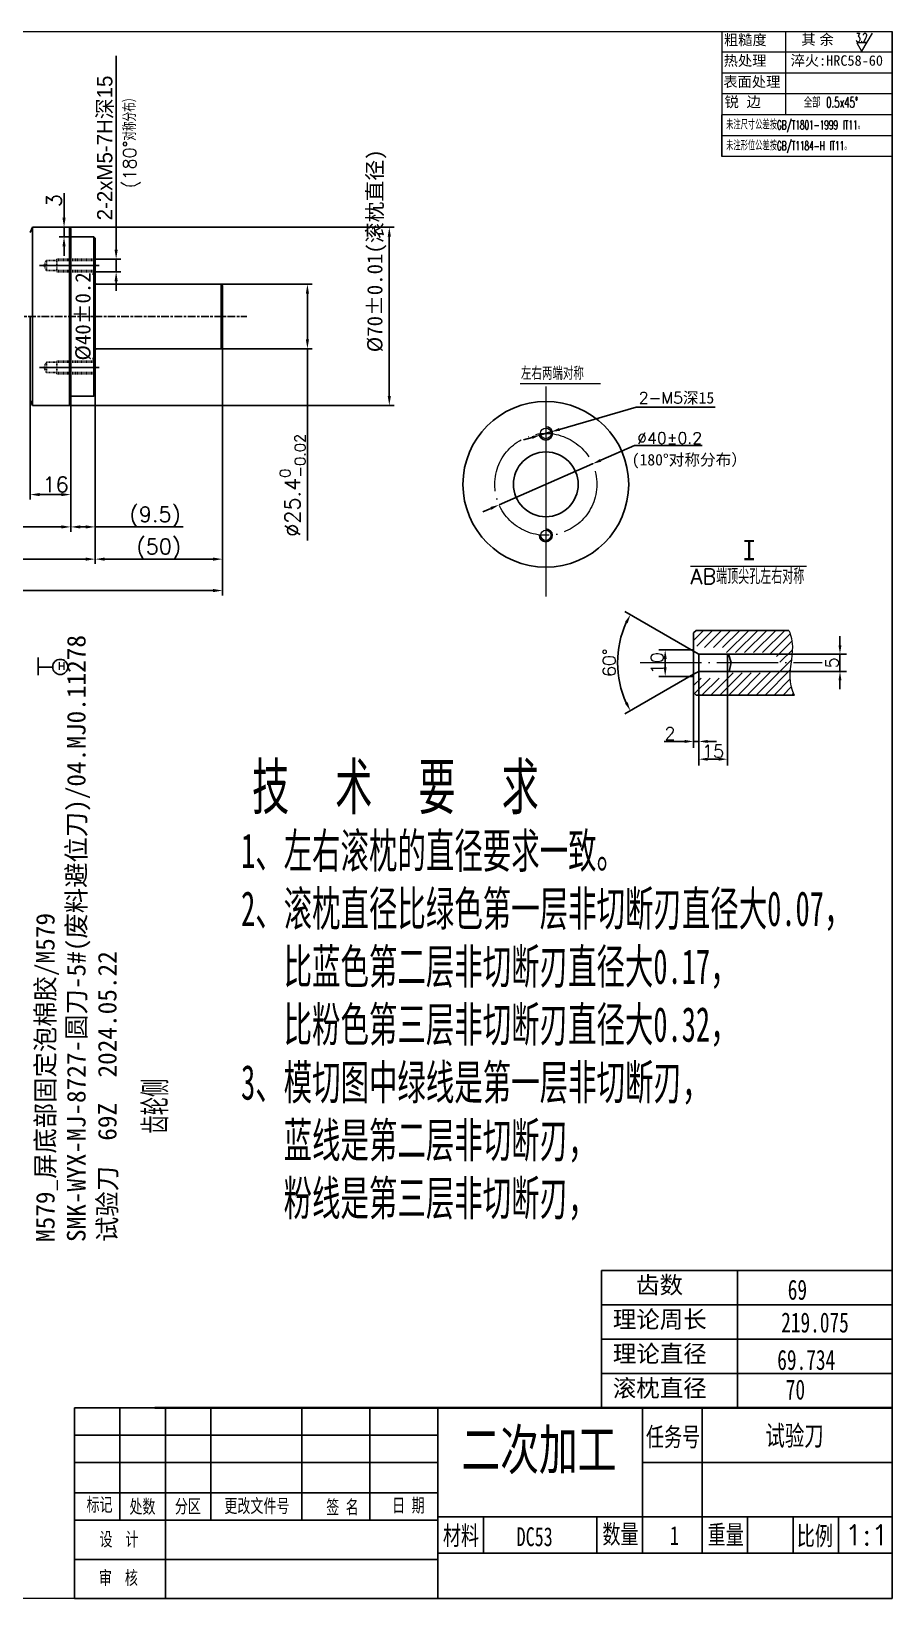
# Model space of a CAD drawing. Header units: inches. Extents: x 21648 to 23685, y -12414 to -11117.
# Drawn here: x 22850 to 23188, y -12414 to -11798 of the extents above; entities that cross this region are included whole.
import ezdxf
from ezdxf.enums import TextEntityAlignment as Align

# ---------------------------------------------------------------- set-up
doc = ezdxf.new("R2010")
doc.units = ezdxf.units.IN
for name, pattern in [('ACAD_ISO04W100', [30, 24, -3, 0, -3]), ('CENTERLINE', [30, 24, -1.5, 3, -1.5]), ('XU', [15, 5, -5, 5]), ('Z3', [8.215055, 3, -0.633062, 1, -0.581993, 3])]:
    doc.linetypes.add(name, pattern=pattern)
for name, color, linetype in [('7标注层', 4, 'Continuous'), ('cc', 7, 'Continuous'), ('DIM', 7, 'Continuous'), ('jz', 5, 'Continuous'), ('qc', 4, 'Continuous'), ('xx', 1, 'XU'), ('zx', 6, 'Z3')]:
    doc.layers.add(name, color=color, linetype=linetype)
for name, color, linetype, lineweight in [('中心线层', 1, 'ACAD_ISO04W100', 13), ('外轮廓线层', 120, 'Continuous', 20), ('尺寸线层', 7, 'Continuous', 13)]:
    doc.layers.add(name, color=color, linetype=linetype, lineweight=lineweight)
doc.styles.add('hz', font='', dxfattribs={"width": 0.67})
doc.styles.add('PC_TEXTSTYLE', font='ISOCP.SHX', dxfattribs={"width": 0.707, "bigfont": 'GBCBIG.SHX'})
doc.styles.get("Standard").update_dxf_attribs({"font": 'txt.shx', "bigfont": 'gbcbig.shx'})
doc.styles.add('tk', font='', dxfattribs={"width": 0.8})
doc.styles.add('标注', font='txt.shx', dxfattribs={"width": 0.6, "bigfont": 'hztxt.shx'})
doc.styles.add('样式 2', font='')
doc.styles.get('hz').set_extended_font_data('NSimSun')
doc.styles.get('tk').set_extended_font_data('SimSun')
doc.styles.get('样式 2').set_extended_font_data('NSimSun')
doc.dimstyles.new('ISO-25', dxfattribs={"dimscale": 1.5, "dimtxt": 4, "dimasz": 2.5, "dimexe": 1.25, "dimexo": 0, "dimtad": 1, "dimdec": 3, "dimdsep": 46, "dimtxsty": 'Standard', "dimcen": 2.5, "dimadec": 0, "dimazin": 0, "dimtfac": 1, "dimtdec": 3, "dimtmove": 0, "dimatfit": 3, "dimfxl": 0, "dimarcsym": 0})
doc.dimstyles.new('ISO-25$0', dxfattribs={"dimtxt": 2.5, "dimasz": 2.5, "dimexe": 1.25, "dimexo": 0.625, "dimtad": 1, "dimtxsty": 'Standard', "dimcen": 2.5, "dimadec": 0, "dimazin": 0, "dimtfac": 1, "dimtmove": 0, "dimatfit": 3, "dimfxl": 0, "dimarcsym": 0})
doc.dimstyles.new('德瑞精工', dxfattribs={"dimtxt": 7, "dimasz": 3.5, "dimexe": 2.5, "dimexo": 0, "dimtad": 1, "dimdec": 3, "dimdsep": 46, "dimtxsty": 'Standard', "dimcen": 3.5, "dimadec": 0, "dimazin": 2, "dimtfac": 1, "dimtdec": 3, "dimtmove": 0, "dimatfit": 3, "dimfxl": 0, "dimarcsym": 0})
doc.dimstyles.new('直径标注', dxfattribs={"dimtxt": 3.5, "dimasz": 3.5, "dimexe": 2.5, "dimexo": 0, "dimtad": 1, "dimtih": 1, "dimtoh": 1, "dimtxsty": 'Standard', "dimcen": 3.5, "dimadec": 0, "dimazin": 0, "dimtfac": 1, "dimtmove": 0, "dimatfit": 3, "dimfxl": 0, "dimarcsym": 0})

# ---------------------------------------------------------------- blocks, each defined once
blk = doc.blocks.new('*D222')
at = {"layer": 'Defpoints', "color": 0}
for p in [(22585.81, -11910.31), (22865.21, -11910.31), (22865.21, -11992.93)]:
    blk.add_point(p, dxfattribs=at)
at = {"layer": 'DIM', "color": 0, "lineweight": -2}
for p, q in [((22585.81, -11910.31), (22585.81, -11994.8)), ((22865.21, -11910.31), (22865.21, -11994.8)), ((22589.56, -11992.93), (22861.46, -11992.93))]:
    blk.add_line(p, q, dxfattribs=at)
at = {"layer": 'DIM', "color": 0}
for points in [[(22589.56, -11992.3), (22589.56, -11993.55), (22585.81, -11992.93)], [(22861.46, -11992.3), (22861.46, -11993.55), (22865.21, -11992.93)]]:
    blk.add_solid(points, dxfattribs=at)
at = {"layer": 'DIM', "color": 0, "insert": (22725.51, -11988.99), "char_height": 6, "attachment_point": 5}
blk.add_mtext('279.4', dxfattribs=at)
blk = doc.blocks.new('*D223')
at = {"layer": 'Defpoints', "color": 0}
for p in [(22576.31, -11941.11), (22874.71, -11941.06), (22874.71, -12005.57)]:
    blk.add_point(p, dxfattribs=at)
at = {"layer": 'DIM', "color": 0, "lineweight": -2}
for p, q in [((22576.31, -11941.11), (22576.31, -12007.45)), ((22874.71, -11941.06), (22874.71, -12007.45)), ((22580.06, -12005.57), (22870.96, -12005.57))]:
    blk.add_line(p, q, dxfattribs=at)
at = {"layer": 'DIM', "color": 0}
for points in [[(22580.06, -12004.95), (22580.06, -12006.2), (22576.31, -12005.57)], [(22870.96, -12004.95), (22870.96, -12006.2), (22874.71, -12005.57)]]:
    blk.add_solid(points, dxfattribs=at)
at = {"layer": 'DIM', "color": 0, "insert": (22725.51, -11999.73), "char_height": 6, "attachment_point": 5}
blk.add_mtext('\\A1;298.4{\\H0.7x;\\S0^ -0.2;}', dxfattribs=at)
blk = doc.blocks.new('*D257')
at = {"layer": 'Defpoints', "color": 0}
for p in [(22526.31, -11922.51), (22924.71, -11922.51), (22924.71, -12017.9)]:
    blk.add_point(p, dxfattribs=at)
at = {"layer": 'DIM', "color": 0, "lineweight": -2}
for p, q in [((22526.31, -11922.51), (22526.31, -12019.78)), ((22924.71, -11922.51), (22924.71, -12019.78)), ((22530.06, -12017.9), (22920.96, -12017.9))]:
    blk.add_line(p, q, dxfattribs=at)
at = {"layer": 'DIM', "color": 0}
for points in [[(22530.06, -12017.28), (22530.06, -12018.53), (22526.31, -12017.9)], [(22920.96, -12017.28), (22920.96, -12018.53), (22924.71, -12017.9)]]:
    blk.add_solid(points, dxfattribs=at)
at = {"layer": 'DIM', "color": 0, "insert": (22725.51, -12012.06), "char_height": 6, "attachment_point": 5}
blk.add_mtext('\\A1;398.4{\\H0.7x;\\S0^ -0.4;}', dxfattribs=at)
blk = doc.blocks.new('*D227')
at = {"layer": 'Defpoints', "color": 0}
for p in [(22859.46, -11875.31), (22859.49, -11945.31), (22990.11, -11945.31)]:
    blk.add_point(p, dxfattribs=at)
at = {"layer": 'DIM', "color": 0, "lineweight": -2}
for p, q in [((22859.46, -11875.31), (22991.99, -11875.31)), ((22990.11, -11879.06), (22990.11, -11941.56)), ((22859.49, -11945.31), (22991.99, -11945.31))]:
    blk.add_line(p, q, dxfattribs=at)
at = {"layer": 'DIM', "color": 0}
for points in [[(22989.49, -11879.06), (22990.74, -11879.06), (22990.11, -11875.31)], [(22989.49, -11941.56), (22990.74, -11941.56), (22990.11, -11945.31)]]:
    blk.add_solid(points, dxfattribs=at)
at = {"layer": 'DIM', "color": 0, "insert": (22985.21, -11884.56), "char_height": 6, "attachment_point": 5, "rotation": 90}
blk.add_mtext('{\\fSimSun|b0|i0|c134|p2;%%C70±0.01(滚枕直径)}', dxfattribs=at)
blk = doc.blocks.new('*D262')
at = {"layer": 'Defpoints', "color": 0}
for p in [(22852.89, -11890.31), (22852.89, -11930.31), (22874.21, -11930.31)]:
    blk.add_point(p, dxfattribs=at)
at = {"layer": 'DIM', "color": 0, "lineweight": -2}
for p, q in [((22852.89, -11890.31), (22876.08, -11890.31)), ((22874.21, -11894.06), (22874.21, -11926.56)), ((22852.89, -11930.31), (22876.08, -11930.31))]:
    blk.add_line(p, q, dxfattribs=at)
at = {"layer": 'DIM', "color": 0}
for points in [[(22873.58, -11894.06), (22874.83, -11894.06), (22874.21, -11890.31)], [(22873.58, -11926.56), (22874.83, -11926.56), (22874.21, -11930.31)]]:
    blk.add_solid(points, dxfattribs=at)
at = {"layer": 'DIM', "color": 0, "insert": (22870.05, -11910.31), "char_height": 6, "attachment_point": 5, "rotation": 90}
blk.add_mtext('{\\fSimSun|b0|i0|c134|p2;%%C40±0.2}', dxfattribs=at)
blk = doc.blocks.new('*D228')
at = {"layer": 'Defpoints', "color": 0}
for p in [(22924.21, -11897.61), (22924.21, -11923.01), (22957.99, -11923.01)]:
    blk.add_point(p, dxfattribs=at)
at = {"layer": 'DIM', "color": 0, "lineweight": -2}
for p, q in [((22924.21, -11897.61), (22959.87, -11897.61)), ((22957.99, -11901.36), (22957.99, -11919.26)), ((22924.21, -11923.01), (22959.87, -11923.01)), ((22957.99, -11923.01), (22957.99, -11998.22))]:
    blk.add_line(p, q, dxfattribs=at)
at = {"layer": 'DIM', "color": 0}
for points in [[(22957.37, -11901.36), (22958.62, -11901.36), (22957.99, -11897.61)], [(22957.37, -11919.26), (22958.62, -11919.26), (22957.99, -11923.01)]]:
    blk.add_solid(points, dxfattribs=at)
at = {"layer": 'DIM', "color": 0, "insert": (22952.15, -11976.59), "char_height": 6, "attachment_point": 5, "rotation": 90}
blk.add_mtext('\\A1;%%c25.4{\\H0.7x;\\S0^ -0.02;}', dxfattribs=at)
blk = doc.blocks.new('*D229')
at = {"layer": 'Defpoints', "color": 0}
for p in [(22874.71, -11887.81), (22882.96, -11887.81), (22874.71, -11892.81)]:
    blk.add_point(p, dxfattribs=at)
at = {"layer": 'DIM', "color": 0, "lineweight": -2}
for p, q in [((22882.96, -11884.06), (22882.96, -11808.07)), ((22874.71, -11887.81), (22884.83, -11887.81)), ((22882.96, -11892.81), (22882.96, -11887.81)), ((22874.71, -11892.81), (22884.83, -11892.81)), ((22882.96, -11896.56), (22882.96, -11900.31))]:
    blk.add_line(p, q, dxfattribs=at)
at = {"layer": 'DIM', "color": 0}
for points in [[(22882.33, -11884.06), (22883.58, -11884.06), (22882.96, -11887.81)], [(22882.33, -11896.56), (22883.58, -11896.56), (22882.96, -11892.81)]]:
    blk.add_solid(points, dxfattribs=at)
at = {"layer": 'DIM', "color": 0, "insert": (22878.79, -11844.19), "char_height": 6, "attachment_point": 5, "rotation": 90}
blk.add_mtext('{\\f??|b0|i0|c0|p54;2-2xM5-7H\\f??|b0|i0|c134|p54;深15\\f??|b0|i0|c0|p54; }', dxfattribs=at)
blk = doc.blocks.new('*D230')
at = {"layer": 'Defpoints', "color": 0}
for p in [(22849.21, -11910.31), (22865.21, -11910.31), (22865.21, -11980.23)]:
    blk.add_point(p, dxfattribs=at)
at = {"layer": 'DIM', "color": 0, "lineweight": -2}
for p, q in [((22849.21, -11910.31), (22849.21, -11982.11)), ((22865.21, -11910.31), (22865.21, -11982.11)), ((22852.96, -11980.23), (22861.46, -11980.23))]:
    blk.add_line(p, q, dxfattribs=at)
at = {"layer": 'DIM', "color": 0}
for points in [[(22852.96, -11979.61), (22852.96, -11980.86), (22849.21, -11980.23)], [(22861.46, -11979.61), (22861.46, -11980.86), (22865.21, -11980.23)]]:
    blk.add_solid(points, dxfattribs=at)
at = {"layer": 'DIM', "color": 0, "insert": (22859.21, -11976.29), "char_height": 6, "attachment_point": 5}
blk.add_mtext('16', dxfattribs=at)
blk = doc.blocks.new('*D231')
at = {"layer": 'Defpoints', "color": 0}
for p in [(22924.71, -11923.01), (22874.71, -11942.56), (22924.71, -12005.57)]:
    blk.add_point(p, dxfattribs=at)
at = {"layer": 'DIM', "color": 0, "lineweight": -2}
for p, q in [((22924.71, -11923.01), (22924.71, -12007.45)), ((22874.71, -11942.56), (22874.71, -12007.45)), ((22878.46, -12005.57), (22920.96, -12005.57))]:
    blk.add_line(p, q, dxfattribs=at)
at = {"layer": 'DIM', "color": 0}
for points in [[(22878.46, -12004.95), (22878.46, -12006.2), (22874.71, -12005.57)], [(22920.96, -12004.95), (22920.96, -12006.2), (22924.71, -12005.57)]]:
    blk.add_solid(points, dxfattribs=at)
at = {"layer": 'DIM', "color": 0, "insert": (22899.71, -12001.63), "char_height": 6, "attachment_point": 5}
blk.add_mtext('(50)', dxfattribs=at)
blk = doc.blocks.new('*D232')
at = {"layer": 'Defpoints', "color": 0}
for p in [(22865.21, -11910.31), (22874.71, -11910.31), (22874.71, -11992.93)]:
    blk.add_point(p, dxfattribs=at)
at = {"layer": 'DIM', "color": 0, "lineweight": -2}
for p, q in [((22865.21, -11910.31), (22865.21, -11994.8)), ((22874.71, -11910.31), (22874.71, -11994.8)), ((22868.96, -11992.93), (22870.96, -11992.93)), ((22874.71, -11992.93), (22909.23, -11992.93))]:
    blk.add_line(p, q, dxfattribs=at)
at = {"layer": 'DIM', "color": 0}
for points in [[(22868.96, -11992.3), (22868.96, -11993.55), (22865.21, -11992.93)], [(22870.96, -11992.3), (22870.96, -11993.55), (22874.71, -11992.93)]]:
    blk.add_solid(points, dxfattribs=at)
at = {"layer": 'DIM', "color": 0, "insert": (22898.29, -11988.99), "char_height": 6, "attachment_point": 5}
blk.add_mtext('(9.5)', dxfattribs=at)
blk = doc.blocks.new('*D267')
at = {"color": 0, "lineweight": -2}
for p, q in [((23109.49, -12041.7), (23082.52, -12026.13)), ((23109.49, -12050.76), (23082.52, -12066.33))]:
    blk.add_line(p, q, dxfattribs=at)
blk.add_arc((23117.34, -12046.23), 37.7, 155.32095, 204.67905, dxfattribs=at)
at = {"color": 0}
for points in [[(23082.56, -12030.22), (23083.6, -12030.76), (23084.69, -12027.38)], [(23083.6, -12061.7), (23082.56, -12062.24), (23084.69, -12065.08)]]:
    blk.add_solid(points, dxfattribs=at)
at = {"layer": 'Defpoints', "color": 0}
for p in [(23080.21, -12039.68), (23109.49, -12041.7), (23111.49, -12042.86), (23111.49, -12049.61), (23109.49, -12050.76)]:
    blk.add_point(p, dxfattribs=at)
at = {"color": 0, "insert": (23076.38, -12046.23), "char_height": 5, "attachment_point": 5, "rotation": 90}
blk.add_mtext('60°', dxfattribs=at)
blk = doc.blocks.new('*D235')
at = {"color": 0, "lineweight": -2}
for p, q in [((23109.49, -12041.21), (23095.83, -12041.21)), ((23098.33, -12044.71), (23098.33, -12048.08)), ((23109.49, -12051.58), (23095.83, -12051.58))]:
    blk.add_line(p, q, dxfattribs=at)
at = {"color": 0}
for points in [[(23097.74, -12044.71), (23098.91, -12044.71), (23098.33, -12041.21)], [(23097.74, -12048.08), (23098.91, -12048.08), (23098.33, -12051.58)]]:
    blk.add_solid(points, dxfattribs=at)
at = {"layer": 'Defpoints', "color": 0}
for p in [(23109.49, -12041.21), (23098.33, -12051.58), (23109.49, -12051.58)]:
    blk.add_point(p, dxfattribs=at)
at = {"color": 0, "insert": (23095.2, -12046.39), "char_height": 5, "attachment_point": 5, "rotation": 90}
blk.add_mtext('10', dxfattribs=at)
blk = doc.blocks.new('*D268')
at = {"color": 0, "lineweight": -2}
for p, q in [((23111.49, -12049.53), (23111.49, -12086.59)), ((23122.79, -12049.53), (23122.79, -12086.59)), ((23119.29, -12084.09), (23114.99, -12084.09))]:
    blk.add_line(p, q, dxfattribs=at)
at = {"color": 0}
for points in [[(23114.99, -12083.51), (23114.99, -12084.68), (23111.49, -12084.09)], [(23119.29, -12083.51), (23119.29, -12084.68), (23122.79, -12084.09)]]:
    blk.add_solid(points, dxfattribs=at)
at = {"layer": 'Defpoints', "color": 0}
for p in [(23111.49, -12049.53), (23122.79, -12049.53), (23111.49, -12084.09)]:
    blk.add_point(p, dxfattribs=at)
at = {"color": 0, "insert": (23117.14, -12080.97), "char_height": 5, "attachment_point": 5}
blk.add_mtext('15', dxfattribs=at)
blk = doc.blocks.new('*D269')
at = {"color": 0, "lineweight": -2}
for p, q in [((23166.89, -12039.36), (23166.89, -12035.86)), ((23123.14, -12042.86), (23169.39, -12042.86)), ((23166.89, -12042.86), (23166.89, -12049.61)), ((23123.38, -12049.61), (23169.39, -12049.61)), ((23166.89, -12053.11), (23166.89, -12056.61))]:
    blk.add_line(p, q, dxfattribs=at)
at = {"color": 0}
for points in [[(23166.31, -12039.36), (23167.47, -12039.36), (23166.89, -12042.86)], [(23166.31, -12053.11), (23167.47, -12053.11), (23166.89, -12049.61)]]:
    blk.add_solid(points, dxfattribs=at)
at = {"layer": 'Defpoints', "color": 0}
for p in [(23123.14, -12042.86), (23123.38, -12049.61), (23166.89, -12049.61)]:
    blk.add_point(p, dxfattribs=at)
at = {"color": 0, "insert": (23163.77, -12046.23), "char_height": 5, "attachment_point": 5, "rotation": 90}
blk.add_mtext('5', dxfattribs=at)
blk = doc.blocks.new('*D236')
at = {"layer": 'Defpoints', "color": 0}
for p in [(23109.49, -12053.39), (23111.49, -12052.23), (23111.49, -12077.13)]:
    blk.add_point(p, dxfattribs=at)
at = {"layer": '尺寸线层', "color": 0, "lineweight": -2}
for p, q in [((23109.49, -12053.39), (23109.49, -12079.63)), ((23111.49, -12052.23), (23111.49, -12079.63)), ((23105.99, -12077.13), (23097.91, -12077.13)), ((23111.49, -12077.13), (23109.49, -12077.13)), ((23114.99, -12077.13), (23118.49, -12077.13))]:
    blk.add_line(p, q, dxfattribs=at)
at = {"layer": '尺寸线层', "color": 0}
for points in [[(23105.99, -12076.54), (23105.99, -12077.71), (23109.49, -12077.13)], [(23114.99, -12076.54), (23114.99, -12077.71), (23111.49, -12077.13)]]:
    blk.add_solid(points, dxfattribs=at)
at = {"layer": '尺寸线层', "color": 0, "insert": (23100.2, -12074), "char_height": 5, "attachment_point": 5}
blk.add_mtext('2', dxfattribs=at)
blk = doc.blocks.new('*D270')
at = {"layer": 'Defpoints', "color": 0}
for p in [(23049.49, -11956.81), (23053.52, -11955.63)]:
    blk.add_point(p, dxfattribs=at)
at = {"layer": '尺寸线层', "color": 0, "lineweight": -2}
for p, q in [((23086.93, -11945.87), (23056.88, -11954.65)), ((23117.96, -11945.87), (23086.93, -11945.87)), ((23046.13, -11957.79), (23042.77, -11958.77)), ((23049.49, -11956.81), (23053.52, -11955.63))]:
    blk.add_line(p, q, dxfattribs=at)
at = {"layer": '尺寸线层', "color": 0}
for points in [[(23045.96, -11957.23), (23046.29, -11958.35), (23049.49, -11956.81)], [(23056.71, -11954.09), (23057.04, -11955.21), (23053.52, -11955.63)]]:
    blk.add_solid(points, dxfattribs=at)
at = {"layer": '尺寸线层', "color": 0, "insert": (23102.76, -11942.48), "char_height": 4.5, "attachment_point": 5}
blk.add_mtext('2-M5{\\fSimSun|b0|i0|c134|p2;深15}', dxfattribs=at)
blk = doc.blocks.new('*D237')
at = {"layer": 'Defpoints', "color": 0}
for p in [(23069.82, -11968.19), (23033.19, -11984.25)]:
    blk.add_point(p, dxfattribs=at)
at = {"layer": '尺寸线层', "color": 0, "lineweight": -2}
for p, q in [((23086.33, -11960.95), (23073.03, -11966.78)), ((23112.83, -11960.95), (23086.33, -11960.95)), ((23033.19, -11984.25), (23069.82, -11968.19)), ((23029.98, -11985.65), (23026.77, -11987.06))]:
    blk.add_line(p, q, dxfattribs=at)
at = {"layer": '尺寸线层', "color": 0}
for points in [[(23072.79, -11966.25), (23073.26, -11967.32), (23069.82, -11968.19)], [(23029.75, -11985.12), (23030.21, -11986.18), (23033.19, -11984.25)]]:
    blk.add_solid(points, dxfattribs=at)
at = {"layer": '尺寸线层', "color": 0, "insert": (23100.08, -11958.08), "char_height": 4.5, "attachment_point": 5}
blk.add_mtext('%%C40±0.2', dxfattribs=at)
blk = doc.blocks.new('*D274')
at = {"layer": 'Defpoints', "color": 0}
for p in [(22862.53, -11875.31), (22864.71, -11875.31), (22865.21, -11879.06)]:
    blk.add_point(p, dxfattribs=at)
at = {"layer": 'DIM', "color": 0, "lineweight": -2}
for p, q in [((22862.53, -11871.56), (22862.53, -11861.93)), ((22864.71, -11875.31), (22860.65, -11875.31)), ((22862.53, -11879.06), (22862.53, -11875.31)), ((22865.21, -11879.06), (22860.65, -11879.06)), ((22862.53, -11882.81), (22862.53, -11886.56))]:
    blk.add_line(p, q, dxfattribs=at)
at = {"layer": 'DIM', "color": 0}
for points in [[(22861.9, -11871.56), (22863.15, -11871.56), (22862.53, -11875.31)], [(22861.9, -11882.81), (22863.15, -11882.81), (22862.53, -11879.06)]]:
    blk.add_solid(points, dxfattribs=at)
at = {"layer": 'DIM', "color": 0, "insert": (22858.59, -11864.87), "char_height": 6, "attachment_point": 5, "rotation": 90}
blk.add_mtext('3', dxfattribs=at)

msp = doc.modelspace()

# ---------------------------------------------------------------- hatches: boundary and pattern name
at = {"linetype": 'Continuous'}
h = msp.add_hatch(dxfattribs=at)
h.set_pattern_fill('ANSI31', color=0, scale=20, style=0)
h.set_pattern_definition([(45, (21989.9182, -11714.5156), (-1.767767, 1.767767), [])])
edge = h.paths.add_edge_path()
edge.add_spline(control_points=[(23149.0138, -12058.9306), (23149.0138, -12058.9306), (23146.6576, -12054.5099), (23147.3661, -12048.782), (23147.6975, -12046.2306)], knot_values=[21.29864948, 21.29864948, 21.29864948, 21.29864948, 31.39757237, 39.54889239, 39.54889239, 39.54889239, 39.54889239], degree=3, periodic=0)
edge.add_line((23147.6975, -12046.2306), (23143.4435, -12046.2306))
edge.add_line((23143.4435, -12046.2306), (23141.4942, -12049.6056))
edge.add_line((23141.4942, -12049.6056), (23137.4942, -12049.6056))
edge.add_line((23137.4942, -12049.6056), (23137.4942, -12050.2306))
edge.add_line((23137.4942, -12050.2306), (23121.4942, -12050.2306))
edge.add_line((23121.4942, -12050.2306), (23121.4942, -12052.2306))
edge.add_line((23121.4942, -12052.2306), (23111.4942, -12052.2306))
edge.add_line((23111.4942, -12052.2306), (23109.4942, -12053.3853))
edge.add_line((23109.4942, -12053.3853), (23109.4942, -12057.9306))
edge.add_line((23109.4942, -12057.9306), (23110.4942, -12058.9306))
edge.add_line((23110.4942, -12058.9306), (23149.0129, -12058.9306))
edge = h.paths.add_edge_path()
edge.add_line((23110.4942, -12033.5306), (23109.4942, -12034.5306))
edge.add_line((23109.4942, -12034.5306), (23109.4942, -12039.0759))
edge.add_line((23109.4942, -12039.0759), (23111.4942, -12040.2306))
edge.add_line((23111.4942, -12040.2306), (23121.4942, -12040.2306))
edge.add_line((23121.4942, -12040.2306), (23121.4942, -12042.2306))
edge.add_line((23121.4942, -12042.2306), (23137.4942, -12042.2306))
edge.add_line((23137.4942, -12042.2306), (23137.4942, -12042.8556))
edge.add_line((23137.4942, -12042.8556), (23141.4942, -12042.8556))
edge.add_line((23141.4942, -12042.8556), (23143.4435, -12046.2306))
edge.add_line((23143.4435, -12046.2306), (23147.6975, -12046.2306))
edge.add_spline(control_points=[(23147.6975, -12046.2306), (23147.9793, -12044.061), (23148.7208, -12038.5776), (23147.1787, -12034.1821), (23146.8594, -12033.5306)], knot_values=[3.73970984, 3.73970984, 3.73970984, 3.73970984, 10.67104265, 21.29864948, 21.29864948, 21.29864948, 21.29864948], degree=3, periodic=0)
edge.add_line((23146.8594, -12033.5306), (23110.4942, -12033.5306))

# ---------------------------------------------------------------- linework, layer by layer
at = {"color": 4}
for p, q in [((23109.4942, -12034.5306), (23110.4942, -12033.5306)), ((23109.4942, -12057.9306), (23109.4942, -12034.5306)), ((23110.4942, -12033.5306), (23146.8594, -12033.5306)), ((23111.4942, -12042.8556), (23111.4942, -12049.6056)), ((23122.792, -12042.7849), (23122.792, -12049.5349)), ((23110.4942, -12058.9306), (23109.4942, -12057.9306)), ((23149.0138, -12058.9306), (23110.4942, -12058.9306))]:
    msp.add_line(p, q, dxfattribs=at)
for p, q in [((23187.4002, -12413.5623), (23187.4002, -12279.8972)), ((23073.3849, -12284.7175), (23073.3849, -12338.7175)), ((23073.3849, -12284.7175), (23187.4002, -12284.7175)), ((23126.6502, -12338.7175), (23126.6502, -12284.7175)), ((23073.3849, -12298.2175), (23187.4002, -12298.2175)), ((23073.3849, -12311.7175), (23187.4002, -12311.7175)), ((23073.3849, -12325.2175), (23187.4002, -12325.2175)), ((22866.6368, -12338.7175), (23187.4002, -12338.7175)), ((22866.6368, -12338.7175), (22866.6368, -12413.5623)), ((22866.6368, -12338.7175), (22866.6368, -12413.5623)), ((22866.6368, -12338.7175), (23187.4002, -12338.7175)), ((22884.457, -12338.7175), (22884.457, -12382.7696)), ((22898.203, -12338.7175), (23187.4002, -12338.7175)), ((22901.1188, -12338.7175), (23187.4002, -12338.7175)), ((22902.2772, -12338.7175), (22902.2772, -12413.5623)), ((22920.0974, -12338.7175), (22920.0974, -12382.7696)), ((22955.7377, -12338.7175), (22955.7377, -12382.7696)), ((22982.468, -12338.7175), (22982.468, -12382.7696)), ((23009.1983, -12338.7175), (23009.1983, -12413.5623)), ((23009.1983, -12338.7175), (23009.1983, -12413.5623)), ((23086.1502, -12338.7175), (23187.4002, -12338.7175)), ((23089.3892, -12338.7175), (23089.3892, -12395.7422)), ((23112.8281, -12338.4369), (23112.8281, -12395.7422)), ((22866.6368, -12349.4097), (23009.1983, -12349.4097)), ((22866.6368, -12360.1018), (23009.1983, -12360.1018)), ((23089.3892, -12360.1869), (23187.4002, -12360.1869)), ((22867.065, -12372.0775), (23009.1983, -12372.0775)), ((22867.065, -12382.7696), (23009.1983, -12382.7696)), ((23009.1983, -12381.486), (23187.4002, -12381.486)), ((23009.1983, -12413.5623), (23009.1983, -12382.7696)), ((23027.0185, -12381.486), (23027.0185, -12395.7422)), ((23071.569, -12381.486), (23071.569, -12395.7422)), ((23130.6483, -12381.486), (23130.6483, -12395.4615)), ((23148.4685, -12381.486), (23148.4685, -12395.4615)), ((23166.2887, -12381.486), (23166.2887, -12395.4615)), ((23009.1983, -12398.166), (22866.6368, -12398.166)), ((23009.1983, -12395.7422), (23187.4002, -12395.7422)), ((22866.6368, -12413.5623), (23187.4002, -12413.5623)), ((22866.6368, -12413.5623), (23187.4002, -12413.5623))]:
    msp.add_line(p, q)
at = {"color": 0, "lineweight": 40}
msp.add_line((23187.4002, -12338.7175), (22898.203, -12338.7175), dxfattribs=at)
at = {"color": 4}
msp.add_lwpolyline([(23111.4942, -12042.8556), (23123.1421, -12042.8556), (23124.2012, -12046.1599), (23123.3755, -12049.6056), (23111.4682, -12049.6056)], dxfattribs=at)
for centre, radius in [((23051.5026, -11956.2163), 2.625), ((23051.5026, -11996.2163), 2.5)]:
    msp.add_arc(centre, radius, 180, 90)
at = {"layer": 'cc', "lineweight": 15}
for p, q in [((22402.3639, -11798.4196), (23187.4002, -11798.4196)), ((23120.5794, -11798.4196), (23120.5794, -11831.1879)), ((23145.5176, -11798.4196), (23145.5176, -11831.1879)), ((23187.4002, -11798.4196), (23187.4002, -12360.1629)), ((23187.4002, -12360.1629), (23187.4002, -11798.4196)), ((23187.5448, -11847.5721), (23120.5794, -11847.5721)), ((23187.4002, -12413.5623), (22402.3639, -12413.5623))]:
    msp.add_line(p, q, dxfattribs=at)
at = {"layer": 'cc', "linetype": 'ByBlock', "lineweight": 15, "ltscale": 0.5}
for p, q in [((23173.4929, -11802.9125), (23175.3735, -11806.1696)), ((23177.2313, -11802.8842), (23173.5186, -11802.8842)), ((23179.4597, -11799.092), (23175.3735, -11806.1696))]:
    msp.add_line(p, q, dxfattribs=at)
at = {"layer": 'cc', "linetype": 'ByBlock', "lineweight": 15}
for p, q in [((23187.5448, -11806.6117), (23120.5794, -11806.6117)), ((23187.5448, -11814.8038), (23120.5794, -11814.8038)), ((23187.5448, -11822.9959), (23120.5794, -11822.9959)), ((23187.5448, -11831.1879), (23120.5794, -11831.1879)), ((23187.5448, -11839.38), (23120.5794, -11839.38))]:
    msp.add_line(p, q, dxfattribs=at)
at = {"layer": 'cc'}
msp.add_line((23120.5794, -11831.1879), (23120.5794, -11847.5721), dxfattribs=at)
at = {"layer": 'jz', "color": 4}
msp.add_line((22852.3728, -12051.1374), (22852.3728, -12044.193), dxfattribs=at)
at = {"layer": 'jz'}
msp.add_line((22852.3728, -12047.91), (22858.0733, -12047.91), dxfattribs=at)
msp.add_circle((22861.0441, -12047.8763), 2.971, dxfattribs=at)
at = {"layer": 'qc'}
for p, q in [((22849.2087, -11877.4079), (22850.2087, -11875.3079)), ((22850.2087, -11945.3079), (22850.2087, -11875.3079)), ((22864.7087, -11875.3079), (22850.2087, -11875.3079)), ((22864.7087, -11875.3079), (22864.7087, -11945.3079)), ((22864.7087, -11875.3079), (22865.2087, -11875.8079)), ((22865.2087, -11875.8079), (22865.2087, -11944.8079)), ((22865.2087, -11879.0579), (22874.2087, -11879.0579)), ((22874.2087, -11941.5579), (22874.2087, -11879.0579)), ((22874.2087, -11879.0579), (22874.7087, -11879.5579)), ((22874.7087, -11879.5579), (22874.7087, -11897.1079)), ((22874.7087, -11897.1079), (22874.7087, -11923.5079)), ((22875.2087, -11897.6079), (22924.2087, -11897.6079)), ((22924.2087, -11897.6079), (22924.2087, -11923.0079)), ((22924.2087, -11897.6079), (22924.7087, -11898.1079)), ((22924.7087, -11898.1079), (22924.7087, -11922.5079)), ((22874.7087, -11923.5079), (22874.7087, -11942.0579)), ((22875.2087, -11923.0079), (22924.2087, -11923.0079)), ((22924.2087, -11923.0079), (22924.7087, -11922.5079)), ((22849.2087, -11943.2079), (22850.2087, -11945.3079)), ((22864.7087, -11945.3079), (22850.2087, -11945.3079)), ((22864.7087, -11945.3079), (22865.2087, -11944.8079)), ((22865.2087, -11941.5579), (22874.2087, -11941.5579)), ((22865.2087, -11941.5579), (22874.2087, -11941.5579)), ((22874.2087, -11941.5579), (22874.7087, -11941.0579)), ((23111.4942, -12042.8556), (23109.4942, -12041.7009)), ((23111.4942, -12049.6056), (23109.4942, -12050.7603))]:
    msp.add_line(p, q, dxfattribs=at)
for radius in [32.5, 12.7]:
    msp.add_circle((23051.5026, -11976.2163), radius, dxfattribs=at)
for centre, start, end in [((22875.2087, -11897.1079), 180, 270), ((22875.2087, -11923.5079), 90, 180)]:
    msp.add_arc(centre, 0.5, start, end, dxfattribs=at)
at = {"layer": 'xx', "ltscale": 0.05}
for p, q in [((22854.554, -11890.3079), (22855.7087, -11888.3079)), ((22854.554, -11890.3079), (22855.7087, -11892.3079)), ((22855.7087, -11888.3079), (22874.7087, -11888.3079)), ((22855.7087, -11888.3079), (22855.7087, -11892.3079)), ((22859.7087, -11887.8079), (22859.7087, -11892.8079)), ((22859.7087, -11887.8079), (22874.7087, -11887.8079)), ((22855.7087, -11892.3079), (22874.7087, -11892.3079)), ((22859.7087, -11892.8079), (22874.7087, -11892.8079)), ((22854.554, -11930.3079), (22855.7087, -11928.3079)), ((22854.554, -11930.3079), (22855.7087, -11932.3079)), ((22855.7087, -11928.3079), (22874.7087, -11928.3079)), ((22855.7087, -11932.3079), (22855.7087, -11928.3079)), ((22855.7087, -11932.3079), (22874.7087, -11932.3079)), ((22859.7087, -11927.8079), (22874.7087, -11927.8079)), ((22859.7087, -11932.8079), (22859.7087, -11927.8079)), ((22859.7087, -11932.8079), (22874.7087, -11932.8079))]:
    msp.add_line(p, q, dxfattribs=at)
at = {"layer": 'zx'}
for p, q in [((22852.8933, -11890.3079), (22876.3045, -11890.3079)), ((22817.1807, -11910.3079), (22934.2131, -11910.3079)), ((22852.8933, -11930.3079), (22876.3045, -11930.3079))]:
    msp.add_line(p, q, dxfattribs=at)
at = {"layer": '中心线层', "linetype": 'CENTERLINE', "ltscale": 4}
msp.add_line((23051.5026, -11937.7678), (23051.5026, -12020.272), dxfattribs=at)
at = {"layer": '中心线层', "linetype": 'ACAD_ISO04W100'}
msp.add_line((23088.5137, -12046.1599), (23159.8887, -12046.1599), dxfattribs=at)
at = {"layer": '中心线层'}
msp.add_circle((23051.5026, -11976.2163), 20, dxfattribs=at)
at = {"layer": '外轮廓线层'}
msp.add_line((23041.4616, -11936.6532), (23072.9708, -11936.6532), dxfattribs=at)
at = {"layer": '外轮廓线层', "color": 1}
msp.add_line((23108.3024, -12008.2699), (23153.7147, -12008.2699), dxfattribs=at)
at = {"layer": '外轮廓线层'}
for centre, radius in [((23051.5026, -11956.2163), 2.1), ((23051.5026, -11996.2163), 2)]:
    msp.add_circle(centre, radius, dxfattribs=at)
at = {"layer": '尺寸线层'}
msp.add_open_spline([(23146.8594, -12033.5306), (23147.1787, -12034.1821), (23149.4367, -12040.618), (23145.7627, -12052.8309), (23149.0138, -12058.9306), (23149.0138, -12058.9306)], degree=3, knots=[3.73970984, 3.73970984, 3.73970984, 3.73970984, 14.36731666, 29.4499695, 39.54889239, 39.54889239, 39.54889239, 39.54889239], dxfattribs=at)

# ---------------------------------------------------------------- texts
for s, height, style, width, p in [('左右两端对称', 4.5, 'hz', 0.67, (23041.7473, -11934.7125)), ('标记', 5.34606, 'tk', 0.7, (22871.3555, -12379.3022)), ('处数', 5.34606, 'tk', 0.7, (22888.1768, -12380.0889)), ('分区', 5.34606, 'tk', 0.7, (22905.997, -12379.9626)), ('更改文件号', 5.34606, 'tk', 0.7, (22925.4229, -12379.8206)), ('签 名', 5.34606, 'tk', 0.7, (22965.3799, -12380.2943)), ('日 期', 5.34606, 'tk', 0.7, (22991.2237, -12379.6071)), ('设  计', 5.34606, 'tk', 0.7, (22876.4228, -12392.9064)), ('审  核', 5.34606, 'tk', 0.7, (22876.2038, -12408.0405))]:
    msp.add_text(s, height=height, dxfattribs=dict(style=style, width=width)).set_placement(p)
at = {"style": '样式 2'}
for s, p in [('齿数', (23086.9182, -12293.8136)), ('理论周长', (23077.7902, -12307.3136)), ('理论直径', (23077.7902, -12320.8136)), ('滚枕直径', (23077.7902, -12334.3136))]:
    msp.add_text(s, height=6.75, dxfattribs=at).set_placement(p)
at = {"style": 'tk', "width": 0.7}
for s, height, p in [('任务号', 7.42508, (23101.4196, -12350.0855)), ('材料', 7.42508, (23018.2278, -12388.771)), ('DC53', 7.42508, (23047.128, -12389.2439)), ('数量', 7.42508, (23080.7979, -12388.2492)), ('1', 7.4251, (23101.9753, -12388.7882)), ('重量', 7.42508, (23122.0766, -12388.4696)), ('比例', 7.42508, (23157.0494, -12388.9195))]:
    msp.add_text(s, height=height, dxfattribs=at).set_placement(p, align=Align.MIDDLE_CENTER)
at = {"attachment_point": 1}
for s, insert, char_height, width in [('{\\fSimSun|b0|i0|c0|p2;(180°\\fSimSun|b0|i0|c134|p2;对称分布）}', (23085.1997, -11964.2962), 4.5, 55.246949), ('1:1', (23168.8105, -12384.6038), 8, 21.111508)]:
    msp.add_mtext(s, dxfattribs=dict(at, insert=insert, char_height=char_height, width=width))
at = {"color": 1, "insert": (23128.5468, -11998.0188), "char_height": 8, "width": 8.576453, "attachment_point": 1}
msp.add_mtext('{\\fSimSun|b0|i0|c0|p2;I}', dxfattribs=at)
at = {"layer": '7标注层', "color": 7, "attachment_point": 1, "style": 'PC_TEXTSTYLE'}
for s, insert, char_height, width in [('{\\fSimSun|b0|i0|c134|p2;69}', (23146.3967, -12288.3561), 7.881073, 61.011321), ('{\\fSimSun|b0|i0|c134|p2;219.075}', (23143.8203, -12301.2165), 7.881073, 61.011321), ('{\\fSimSun|b0|i0|c134|p2;69.734}', (23142.2893, -12315.8952), 7.881073, 61.011321), ('{\\fSimSun|b0|i0|c134|p2;\\C1;70}', (23145.6229, -12327.5464), 7.881073, 61.011321), ('{\\fSimSun|b0|i0|c134|p2;\\C1;二次加工}', (23018.4023, -12347.1695), 15.762146, 122.022643), ('{\\fSimSun|b0|i0|c134|p2;试验刀}', (23137.683, -12345.6186), 7.881073, 61.011321)]:
    msp.add_mtext(s, dxfattribs=dict(at, insert=insert, char_height=char_height, width=width))
at = {"layer": 'cc', "linetype": 'ByBlock', "lineweight": 15, "ltscale": 0.5, "style": '标注', "width": 0.6}
msp.add_text('3.2', height=3.5109, dxfattribs=at).set_placement((23173.107, -11802.6195))
at = {"layer": 'cc', "linetype": 'ByBlock', "lineweight": 15, "char_height": 4.096045, "attachment_point": 1}
for s, insert in [('{\\fﾷￂￋￎ_GB2312|b0|i0|c134|p49;粗糙度}', (23121.3971, -11799.717)), ('{\\fﾷￂￋￎ_GB2312|b0|i0|c134|p49;其 余}', (23151.7456, -11799.5727)), ('{\\fﾷￂￋￎ_GB2312|b0|i0|c134|p49;热处理}', (23121.2874, -11807.8541)), ('{\\fFangSong_GB2312|b0|i0|c134|p49;淬火:HRC58-60}', (23147.5005, -11807.8186)), ('{\\fﾷￂￋￎ_GB2312|b0|i0|c134|p49;表面处理}', (23121.1466, -11816.153)), ('{\\fﾷￂￋￎ_GB2312|b0|i0|c134|p49;锐  边}', (23121.6275, -11824.0673))]:
    msp.add_mtext(s, dxfattribs=dict(at, insert=insert))
at = {"layer": 'cc', "linetype": 'ByBlock', "lineweight": 15, "insert": (23152.6585, -11824.2256), "char_height": 4.096045, "attachment_point": 1, "style": '标注'}
msp.add_mtext('\\M+19153\\M+19594 0.5x45°', dxfattribs=at)
at = {"layer": 'cc', "linetype": 'ByBlock', "lineweight": 13, "char_height": 3.510896, "width": 71.058074, "attachment_point": 1, "style": '标注'}
for s, insert in [('\\M+196A2\\M+1928D\\M+18EDA\\M+190A1\\M+18CF6\\M+18DB7\\M+188C2GB/T1801-1999 IT11\\M+18142', (23122.2349, -11833.3933)), ('\\M+196A2\\M+1928D\\M+18C60\\M+188CA\\M+18CF6\\M+18DB7\\M+188C2GB/T1184-H IT11\\M+18142', (23122.2349, -11841.5853))]:
    msp.add_mtext(s, dxfattribs=dict(at, insert=insert))
at = {"layer": 'cc', "attachment_point": 1}
for s, insert, char_height, width in [('技 术 要 求', (22936.273, -12085.4239), 20.25, 2054.38275), ('\\W0.6;{\\fNSimSun|b0|i0|c134|p49;\\P\\fSimSun|b0|i0|c134|p2;1、左右滚枕的直径要求一致。\\P2、滚枕直径比绿色第一层非切断刃直径大0.07，\\P   比蓝色第二层非切断刃直径大0.17，\\P   比粉色第三层非切断刃直径大0.32，\\P3、模切图中绿线是第一层非切断刃，\\P   蓝线是第二层非切断刃，\\P   粉线是第三层非切断刃，}', (22931.9559, -12090.4594), 13.632054, 5601.091226)]:
    msp.add_mtext(s, dxfattribs=dict(at, insert=insert, char_height=char_height, width=width))
at = {"layer": 'DIM'}
msp.add_text('(180%%d对称分布）', height=5.04, rotation=90, dxfattribs=at).set_placement((22890.7945, -11859.9387))
at = {"layer": 'DIM', "attachment_point": 1, "rotation": 90}
for s, insert, char_height, width in [('{\\fNSimSun|b0|i0|c134|p49;\\H0.9114x;M579_屏底部固定泡棉胶/M579 \\PSMK-WYX-MJ-8727-圆刀-5#(废料避位刀)/04.MJ0.11278\\P试验刀  69Z  2024.05.22\\fSimSun|b0|i0|c134|p2;\\P\\C3;\\P\\H1.097x;   }', (22851.514, -12273.5902), 8, 278.328889), ('{\\C1;齿轮侧}', (22893.4548, -12231.0463), 10, 20.907161)]:
    msp.add_mtext(s, dxfattribs=dict(at, insert=insert, char_height=char_height, width=width))
at = {"layer": 'jz'}
msp.add_text('H', height=3, dxfattribs=at).set_placement((22860.0711, -12049.0108))
at = {"layer": '尺寸线层', "color": 1, "insert": (23108.3024, -12009.3435), "char_height": 6, "width": 55.616042, "attachment_point": 1}
msp.add_mtext('{\\C256;AB端顶尖孔左右对称}', dxfattribs=at)

# ---------------------------------------------------------------- dimensions: what is measured, and where the dimension line sits
dim = msp.add_angular_dim_2l(base=(23080.2112, -12039.6838), line1=((23111.4942, -12049.6056), (23109.4942, -12050.7603)), line2=((23111.4942, -12042.8556), (23109.4942, -12041.7009)), dimstyle='德瑞精工', override={"dimtxt": 5})
dim.commit()
dim.dimension.update_dxf_attribs({"geometry": '*D267', "text_midpoint": (23076.3756, -12046.2306)})
for base, p1, p2, text, picture, middle in [((23166.8901, -12049.6056), (23123.1421, -12042.8556), (23123.3755, -12049.6056), '5', '*D269', (23163.7651, -12046.2306)), ((23098.3269, -12051.5763), (23109.4942, -12041.2117), (23109.4942, -12051.5763), '10', '*D235', (23095.2019, -12046.394))]:
    dim = msp.add_linear_dim(base=base, p1=p1, p2=p2, angle=90, text=text, dimstyle='德瑞精工', override={"dimtxt": 5})
    dim.commit()
    dim.dimension.update_dxf_attribs({"geometry": picture, "text_midpoint": middle})
dim = msp.add_linear_dim(base=(23111.4942, -12084.0943), p1=(23122.792, -12049.5349), p2=(23111.4942, -12049.5349), text='15', dimstyle='德瑞精工', override={"dimtxt": 5})
dim.commit()
dim.dimension.update_dxf_attribs({"geometry": '*D268', "text_midpoint": (23117.1431, -12080.9693)})
at = {"layer": 'DIM'}
dim = msp.add_linear_dim(base=(22882.9554, -11887.8079), p1=(22874.7087, -11892.8079), p2=(22874.7087, -11887.8079), angle=90, text='{\\f??|b0|i0|c0|p54;2-2xM5-7H\\f??|b0|i0|c134|p54;深15\\f??|b0|i0|c0|p54; }', dimstyle='ISO-25', override={"dimtm": 0.013, "dimtfac": 0.6}, dxfattribs=at)
dim.commit()
dim.dimension.update_dxf_attribs({"geometry": '*D229', "text_midpoint": (22882.9554, -11844.1866), "dimtype": 160})
for base, p1, p2, text, picture, middle in [((22990.11, -11945.3079), (22859.4587, -11875.3079), (22859.4939, -11945.3079), '{\\fSimSun|b0|i0|c134|p2;%%C<>%%P0.01(滚枕直径)}', '*D227', (22990.11, -11884.5604)), ((22874.2087, -11930.3079), (22852.8933, -11890.3079), (22852.8933, -11930.3079), '{\\fSimSun|b0|i0|c134|p2;%%C<>%%P0.2}', '*D262', (22874.2087, -11910.3079)), ((22957.9914, -11923.0079), (22924.2087, -11897.6079), (22924.2087, -11923.0079), '\\A1;%%c<>{\\H0.7x;\\S0^ -0.02;}', '*D228', (22957.9914, -11976.5855))]:
    dim = msp.add_linear_dim(base=base, p1=p1, p2=p2, angle=90, text=text, dimstyle='ISO-25', dxfattribs=at)
    dim.commit()
    dim.dimension.update_dxf_attribs({"geometry": picture, "text_midpoint": middle, "dimtype": 160})
dim = msp.add_linear_dim(base=(22862.5271, -11875.3079), p1=(22865.2087, -11879.0579), p2=(22864.7087, -11875.3079), angle=90, text='3', dimstyle='ISO-25$0', override={"dimscale": 1.5, "dimtxt": 4, "dimexo": 0, "dimdec": 3, "dimdsep": 46, "dimtdec": 3}, dxfattribs=at)
dim.commit()
dim.dimension.update_dxf_attribs({"geometry": '*D274', "text_midpoint": (22858.5896, -11864.8704)})
dim = msp.add_linear_dim(base=(22865.2087, -11992.9277), p1=(22585.8087, -11910.3079), p2=(22865.2087, -11910.3079), dimstyle='ISO-25', dxfattribs=at)
dim.commit()
dim.dimension.update_dxf_attribs({"geometry": '*D222', "text_midpoint": (22725.5087, -11988.9902)})
dim = msp.add_linear_dim(base=(22865.2087, -11980.2307), p1=(22849.2087, -11910.3079), p2=(22865.2087, -11910.3079), dimstyle='ISO-25', dxfattribs=at)
dim.commit()
dim.dimension.update_dxf_attribs({"geometry": '*D230', "text_midpoint": (22859.2087, -11980.2307), "dimtype": 160})
dim = msp.add_linear_dim(base=(22874.7087, -11992.9277), p1=(22865.2087, -11910.3079), p2=(22874.7087, -11910.3079), text='(<>)', dimstyle='ISO-25', dxfattribs=at)
dim.commit()
dim.dimension.update_dxf_attribs({"geometry": '*D232', "text_midpoint": (22898.2921, -11992.9277), "dimtype": 160})
for base, p1, p2, text, picture, middle in [((22924.7087, -12017.9004), (22526.3087, -11922.5079), (22924.7087, -11922.5079), '\\A1;<>{\\H0.7x;\\S0^ -0.4;}', '*D257', (22725.5087, -12012.0629)), ((22924.7087, -12005.5705), (22874.7087, -11942.5579), (22924.7087, -11923.0079), '(<>)', '*D231', (22899.7087, -12001.633)), ((22874.7087, -12005.5705), (22576.3087, -11941.1079), (22874.7087, -11941.0579), '\\A1;<>{\\H0.7x;\\S0^ -0.2;}', '*D223', (22725.5087, -11999.733))]:
    dim = msp.add_linear_dim(base=base, p1=p1, p2=p2, text=text, dimstyle='ISO-25', dxfattribs=at)
    dim.commit()
    dim.dimension.update_dxf_attribs({"geometry": picture, "text_midpoint": middle})
at = {"layer": '尺寸线层'}
for p1, p2, text, picture, middle in [((23049.4868, -11956.805), (23053.5184, -11955.6276), '2-M5{\\fSimSun|b0|i0|c134|p2;深15}', '*D270', (23102.7558, -11945.8692)), ((23033.185, -11984.2454), (23069.8202, -11968.1872), '%%C40%%P0.2', '*D237', (23100.0755, -11960.9525))]:
    dim = msp.add_diameter_dim_2p(p1=p1, p2=p2, text=text, dimstyle='直径标注', override={"dimtxt": 4.5}, dxfattribs=at)
    dim.commit()
    dim.dimension.update_dxf_attribs({"geometry": picture, "text_midpoint": middle, "dimtype": 163})
dim = msp.add_linear_dim(base=(23111.4942, -12077.1259), p1=(23109.4942, -12053.3853), p2=(23111.4942, -12052.2306), dimstyle='德瑞精工', override={"dimtxt": 5}, dxfattribs=at)
dim.commit()
dim.dimension.update_dxf_attribs({"geometry": '*D236', "text_midpoint": (23100.2026, -12077.1259), "dimtype": 160})

doc.saveas('drawing.dxf')
